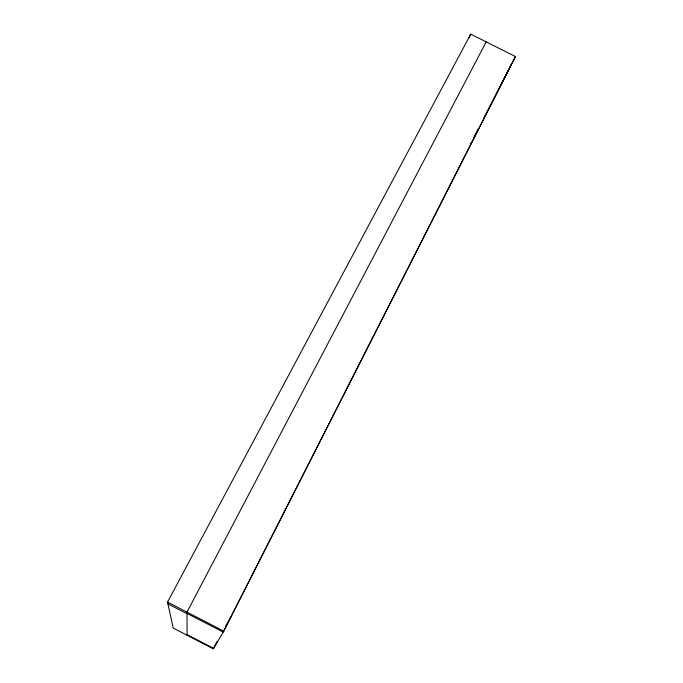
<?xml version="1.0" encoding="UTF-8"?>
<svg xmlns="http://www.w3.org/2000/svg" width="683" height="683" viewBox="0 0 683 683"><rect width="100%" height="100%" fill="white"/><g stroke="black" fill="none" stroke-linecap="round" stroke-linejoin="round"><path stroke-width="1.02" d="M469.093 37.949L470.724 34.15L515.443 56.535L223.759 631.135L213.327 648.85L173.226 628.095L167.557 602.082L470.724 34.15M213.327 648.85L217.194 641.252M511.379 64.424L223.187 632.099L186.997 613.394M470.288 144.258L471.261 142.371M473.703 137.642L478.091 129.121M483.948 117.775L487.022 111.671M487.363 111.15L515.443 56.535M486.194 41.894L186.997 612.13L187.099 635.275M225.766 625.841L231.05 616.621M167.557 602.082L223.759 631.135M167.95 603.9L187.005 613.744M187.099 634.618L213.625 648.346"/></g></svg>
